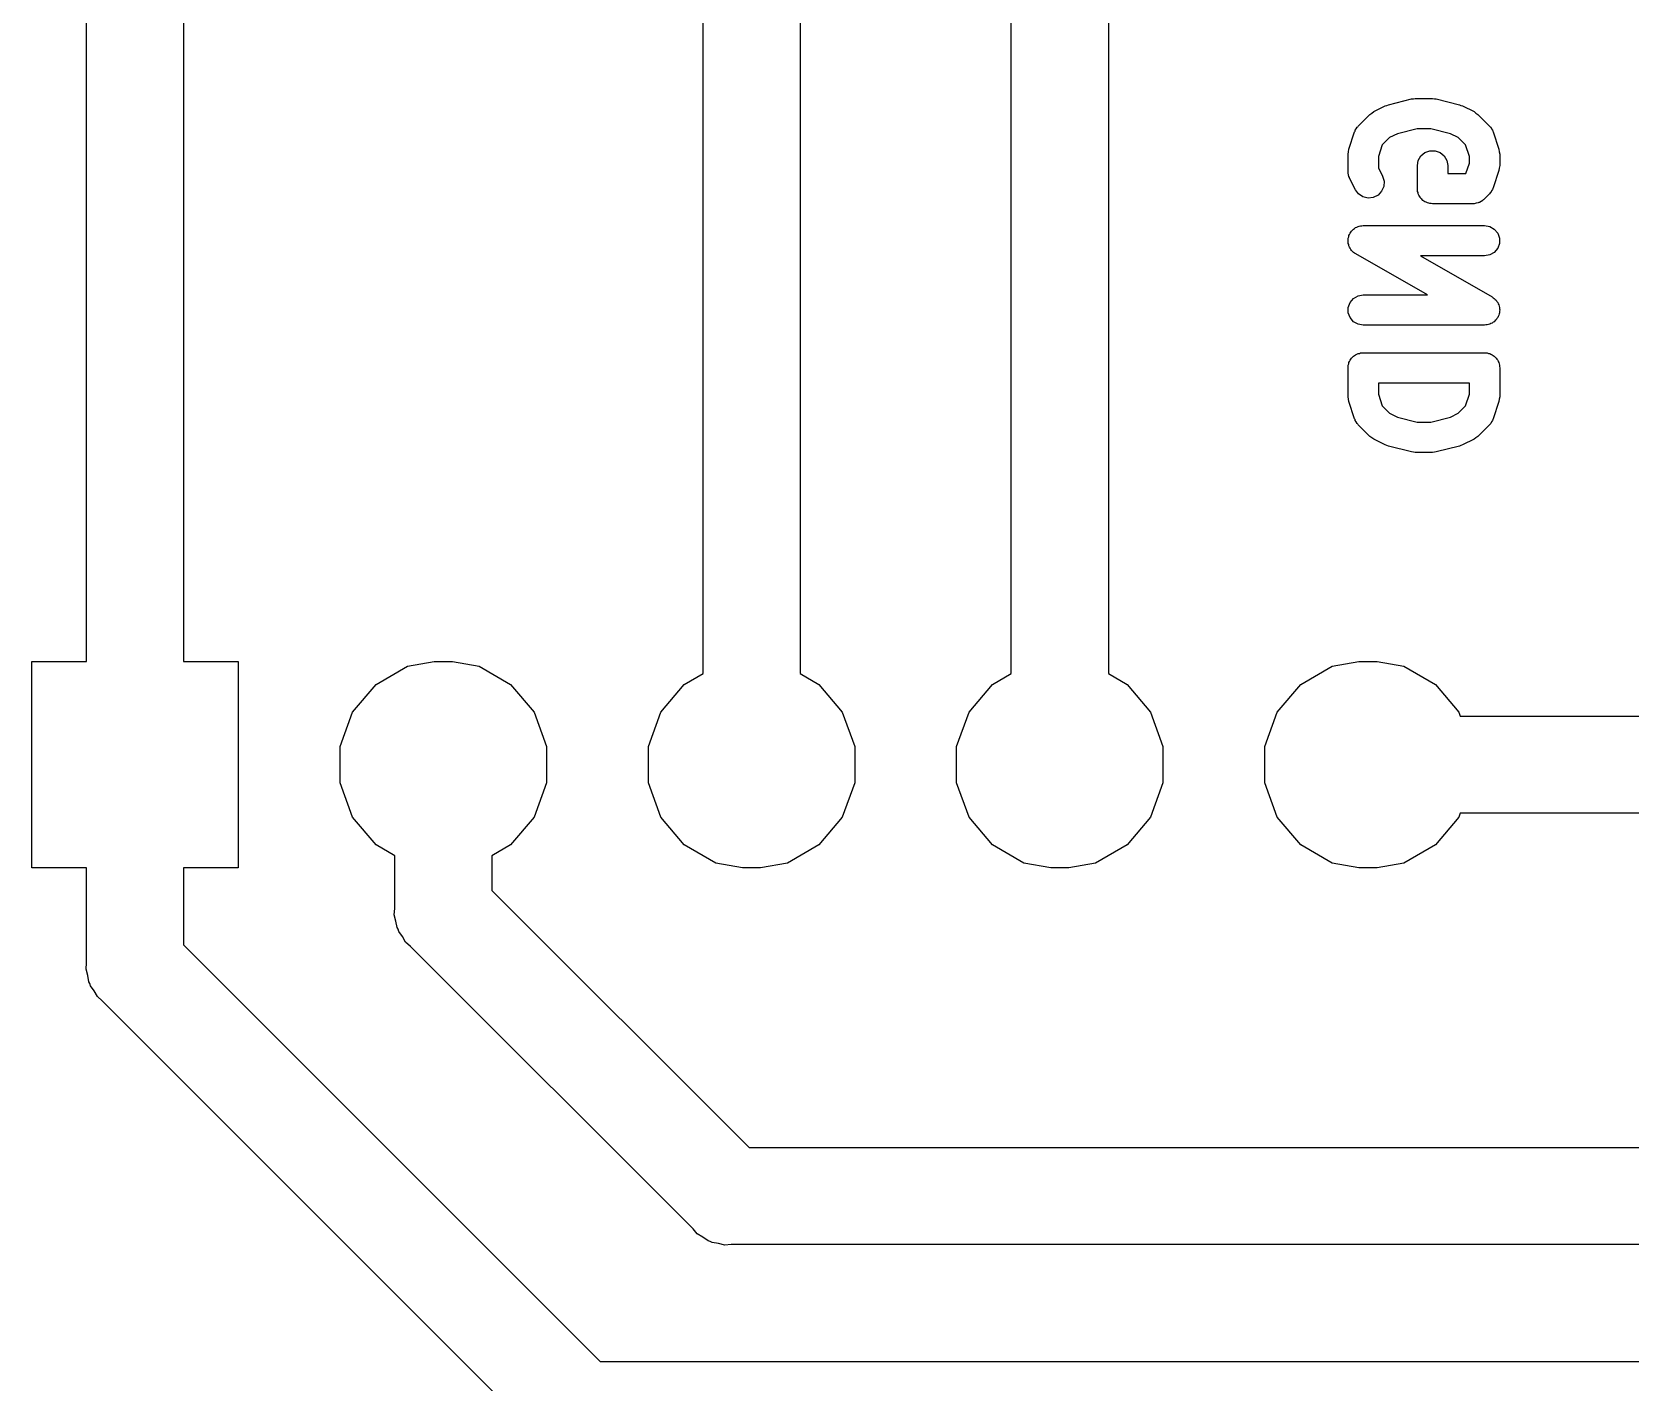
# Model space of a CAD drawing. Extents: x 19.4 to 110.4, y -83.9 to -17.4.
# Drawn here: x 20.99 to 34.16, y -77.48 to -66.35 of the extents above; entities that cross this region are included whole.
import ezdxf

# ---------------------------------------------------------------- set-up
doc = ezdxf.new("R2010")
doc.units = 0
doc.header["$MEASUREMENT"] = 0
doc.layers.add('BLACK', color=7, linetype='CONTINUOUS')

msp = doc.modelspace()

# ---------------------------------------------------------------- linework, layer by layer
at = {"layer": 'BLACK', "linetype": 'CONTINUOUS'}
for p, q in [((22.244, -60.3897), (22.244, -71.54)), ((26.524, -71.6394), (26.524, -63.2635)), ((27.324, -63.4117), (27.324, -71.6394)), ((29.064, -71.6394), (29.064, -63.4095)), ((29.864, -63.5577), (29.864, -71.6394)), ((21.444, -71.54), (21.444, -64.481)), ((32.3779, -66.9017), (32.393, -66.8991)), ((32.393, -66.8991), (32.5358, -66.8991)), ((32.5358, -66.8991), (32.5509, -66.9017)), ((31.9236, -67.1262), (32.0189, -67.0309)), ((32.0189, -67.0309), (32.0352, -67.0195)), ((32.0352, -67.0195), (32.0513, -67.0075)), ((32.0513, -67.0075), (32.1466, -66.9599)), ((32.1466, -66.9599), (32.1597, -66.956)), ((32.1597, -66.956), (32.1722, -66.9504)), ((32.1722, -66.9504), (32.3626, -66.9028)), ((32.3626, -66.9028), (32.3779, -66.9017)), ((32.5509, -66.9017), (32.5661, -66.9028)), ((32.5661, -66.9028), (32.7566, -66.9504)), ((32.7566, -66.9504), (32.7691, -66.956)), ((32.7691, -66.956), (32.7822, -66.9599)), ((32.7822, -66.9599), (32.8774, -67.0075)), ((32.8774, -67.0075), (32.8935, -67.0195)), ((32.8935, -67.0195), (32.9099, -67.0309)), ((32.9099, -67.0309), (33.0051, -67.1262)), ((31.8968, -67.1687), (31.8987, -67.1617)), ((31.8987, -67.1617), (31.9071, -67.1497)), ((31.9071, -67.1497), (31.9141, -67.1369)), ((31.9141, -67.1369), (31.9195, -67.1321)), ((31.9195, -67.1321), (31.9236, -67.1262)), ((32.4083, -67.1491), (32.2461, -67.1897)), ((32.5204, -67.1491), (32.4083, -67.1491)), ((32.6827, -67.1897), (32.5204, -67.1491)), ((33.0051, -67.1262), (33.0093, -67.1321)), ((33.0093, -67.1321), (33.0147, -67.1369)), ((33.0147, -67.1369), (33.0217, -67.1497)), ((33.0217, -67.1497), (33.03, -67.1617)), ((33.03, -67.1617), (33.0319, -67.1687)), ((31.8458, -67.3179), (31.8934, -67.175)), ((31.8934, -67.175), (31.8968, -67.1687)), ((32.1213, -67.2821), (32.0894, -67.3777)), ((32.1813, -67.2221), (32.1213, -67.2821)), ((32.2461, -67.1897), (32.1813, -67.2221)), ((32.7475, -67.2221), (32.6827, -67.1897)), ((32.8075, -67.2821), (32.7475, -67.2221)), ((32.8394, -67.3777), (32.8075, -67.2821)), ((33.0319, -67.1687), (33.0353, -67.175)), ((33.0353, -67.175), (33.083, -67.3179)), ((31.8394, -67.3574), (31.8429, -67.3377)), ((31.8394, -67.5003), (31.8394, -67.3574)), ((31.8429, -67.3377), (31.8458, -67.3179)), ((32.0894, -67.3777), (32.0894, -67.4708)), ((32.4108, -67.4527), (32.4183, -67.4099)), ((32.4183, -67.4099), (32.4401, -67.3723)), ((32.4401, -67.3723), (32.4733, -67.3444)), ((32.4733, -67.3444), (32.5141, -67.3296)), ((32.5141, -67.3296), (32.5575, -67.3296)), ((32.5575, -67.3296), (32.5983, -67.3444)), ((32.5983, -67.3444), (32.6316, -67.3723)), ((32.6316, -67.3723), (32.6533, -67.4099)), ((32.6533, -67.4099), (32.6608, -67.4527)), ((32.8394, -67.4324), (32.8394, -67.3777)), ((33.083, -67.3179), (33.0859, -67.3377)), ((33.0859, -67.3377), (33.0894, -67.3574)), ((33.0894, -67.3574), (33.0894, -67.4527)), ((31.8406, -67.5074), (31.8394, -67.5003)), ((31.8402, -67.5146), (31.8406, -67.5074)), ((31.8444, -67.5286), (31.8402, -67.5146)), ((31.8469, -67.543), (31.8444, -67.5286)), ((31.8505, -67.5493), (31.8469, -67.543)), ((31.8526, -67.5562), (31.8505, -67.5493)), ((31.9002, -67.6514), (31.8526, -67.5562)), ((32.0894, -67.4708), (32.1238, -67.5396)), ((32.1238, -67.5396), (32.1362, -67.5812)), ((32.4108, -67.6431), (32.4108, -67.4527)), ((32.6608, -67.4527), (32.6608, -67.5181)), ((32.6608, -67.5181), (32.8108, -67.5181)), ((32.8108, -67.5181), (32.8394, -67.4324)), ((33.083, -67.4922), (33.0353, -67.6351)), ((33.0859, -67.4724), (33.083, -67.4922)), ((33.0894, -67.4527), (33.0859, -67.4724)), ((31.9261, -67.6863), (31.9002, -67.6514)), ((31.9623, -67.7102), (31.9261, -67.6863)), ((32.1163, -67.6644), (32.0865, -67.6959)), ((32.1336, -67.6246), (32.1163, -67.6644)), ((32.1362, -67.5812), (32.1336, -67.6246)), ((32.4127, -67.6539), (32.4108, -67.6431)), ((32.4127, -67.6648), (32.4127, -67.6539)), ((32.4164, -67.6751), (32.4127, -67.6648)), ((32.4183, -67.6859), (32.4164, -67.6751)), ((32.4238, -67.6954), (32.4183, -67.6859)), ((33.0051, -67.6839), (32.9575, -67.7315)), ((33.0093, -67.678), (33.0051, -67.6839)), ((33.0147, -67.6732), (33.0093, -67.678)), ((33.0216, -67.6603), (33.0147, -67.6732)), ((33.03, -67.6484), (33.0216, -67.6603)), ((33.0319, -67.6414), (33.03, -67.6484)), ((33.0353, -67.6351), (33.0319, -67.6414)), ((32.0045, -67.7203), (31.9623, -67.7102)), ((32.0476, -67.7153), (32.0045, -67.7203)), ((32.0865, -67.6959), (32.0476, -67.7153)), ((32.4276, -67.7056), (32.4238, -67.6954)), ((32.4346, -67.714), (32.4276, -67.7056)), ((32.4401, -67.7235), (32.4346, -67.714)), ((32.4484, -67.7305), (32.4401, -67.7235)), ((32.4555, -67.7389), (32.4484, -67.7305)), ((32.4649, -67.7444), (32.4555, -67.7389)), ((32.4733, -67.7514), (32.4649, -67.7444)), ((32.4836, -67.7551), (32.4733, -67.7514)), ((32.4931, -67.7606), (32.4836, -67.7551)), ((32.5038, -67.7625), (32.4931, -67.7606)), ((32.5141, -67.7662), (32.5038, -67.7625)), ((32.525, -67.7662), (32.5141, -67.7662)), ((32.5358, -67.7681), (32.525, -67.7662)), ((32.8691, -67.7681), (32.5358, -67.7681)), ((32.8746, -67.7672), (32.8691, -67.7681)), ((32.88, -67.7677), (32.8746, -67.7672)), ((32.8958, -67.7634), (32.88, -67.7677)), ((32.9119, -67.7606), (32.8958, -67.7634)), ((32.9167, -67.7579), (32.9119, -67.7606)), ((32.922, -67.7564), (32.9167, -67.7579)), ((32.9353, -67.7471), (32.922, -67.7564)), ((32.9495, -67.7389), (32.9353, -67.7471)), ((32.953, -67.7347), (32.9495, -67.7389)), ((32.9575, -67.7315), (32.953, -67.7347)), ((31.9216, -67.9543), (31.9321, -67.9524)), ((31.9321, -67.9524), (31.9421, -67.9487)), ((31.9421, -67.9487), (31.9533, -67.9487)), ((31.9533, -67.9487), (31.9644, -67.9467)), ((31.9644, -67.9467), (32.9644, -67.9467)), ((32.9644, -67.9467), (33.0071, -67.9543)), ((31.8394, -68.0723), (31.8413, -68.0612)), ((31.8413, -68.0828), (31.8394, -68.0723)), ((31.8413, -68.05), (31.8449, -68.04)), ((31.8413, -68.0612), (31.8413, -68.05)), ((31.8413, -68.0934), (31.8413, -68.0828)), ((31.8449, -68.04), (31.8467, -68.0295)), ((31.8467, -68.0295), (31.8523, -68.0197)), ((31.8523, -68.0197), (31.8561, -68.0092)), ((31.8561, -68.0092), (31.863, -68.001)), ((31.863, -68.001), (31.8683, -67.9918)), ((31.8683, -67.9918), (31.8768, -67.9845)), ((31.8768, -67.9845), (31.884, -67.976)), ((31.884, -67.976), (31.8933, -67.9706)), ((31.8933, -67.9706), (31.9014, -67.9637)), ((31.9014, -67.9637), (31.9119, -67.9599)), ((31.9119, -67.9599), (31.9216, -67.9543)), ((33.0071, -67.9543), (33.0447, -67.976)), ((33.0447, -67.976), (33.0726, -68.0092)), ((33.0726, -68.0092), (33.0875, -68.05)), ((33.0875, -68.05), (33.0875, -68.0934)), ((31.8451, -68.104), (31.8413, -68.0934)), ((31.8471, -68.115), (31.8451, -68.104)), ((31.8525, -68.1242), (31.8471, -68.115)), ((31.8561, -68.1342), (31.8525, -68.1242)), ((31.8633, -68.1428), (31.8561, -68.1342)), ((31.869, -68.1525), (31.8633, -68.1428)), ((31.8772, -68.1593), (31.869, -68.1525)), ((31.884, -68.1675), (31.8772, -68.1593)), ((31.8937, -68.1731), (31.884, -68.1675)), ((31.9024, -68.1802), (31.8937, -68.1731)), ((32.4937, -68.5181), (31.9024, -68.1802)), ((32.9644, -68.1967), (32.4351, -68.1967)), ((32.4351, -68.1967), (33.0264, -68.5346)), ((33.0071, -68.1892), (32.9644, -68.1967)), ((33.0447, -68.1675), (33.0071, -68.1892)), ((33.0726, -68.1342), (33.0447, -68.1675)), ((33.0875, -68.0934), (33.0726, -68.1342)), ((31.8413, -68.6214), (31.8561, -68.5806)), ((31.8561, -68.5806), (31.884, -68.5474)), ((31.884, -68.5474), (31.9216, -68.5257)), ((31.9216, -68.5257), (31.9644, -68.5181)), ((31.9644, -68.5181), (32.4937, -68.5181)), ((33.0264, -68.5346), (33.035, -68.5418)), ((33.035, -68.5418), (33.0447, -68.5474)), ((33.0447, -68.5474), (33.0516, -68.5555)), ((33.0516, -68.5555), (33.0598, -68.5624)), ((33.0598, -68.5624), (33.0654, -68.5721)), ((33.0654, -68.5721), (33.0726, -68.5806)), ((33.0726, -68.5806), (33.0763, -68.5907)), ((33.0763, -68.5907), (33.0816, -68.5999)), ((33.0816, -68.5999), (33.0836, -68.6109)), ((33.0836, -68.6109), (33.0875, -68.6214)), ((31.8413, -68.6648), (31.8413, -68.6214)), ((31.8561, -68.7056), (31.8413, -68.6648)), ((31.884, -68.7389), (31.8561, -68.7056)), ((31.9216, -68.7606), (31.884, -68.7389)), ((33.0447, -68.7389), (33.0355, -68.7442)), ((33.0519, -68.7303), (33.0447, -68.7389)), ((33.0605, -68.7231), (33.0519, -68.7303)), ((33.0658, -68.7138), (33.0605, -68.7231)), ((33.0726, -68.7056), (33.0658, -68.7138)), ((33.0765, -68.6951), (33.0726, -68.7056)), ((33.082, -68.6854), (33.0765, -68.6951)), ((33.0838, -68.6749), (33.082, -68.6854)), ((33.0875, -68.6648), (33.0838, -68.6749)), ((33.0875, -68.6214), (33.0875, -68.6321)), ((33.0875, -68.6321), (33.0894, -68.6426)), ((33.0894, -68.6426), (33.0875, -68.6536)), ((33.0875, -68.6536), (33.0875, -68.6648)), ((31.9644, -68.7681), (31.9216, -68.7606)), ((32.9644, -68.7681), (31.9644, -68.7681)), ((32.9754, -68.7662), (32.9644, -68.7681)), ((32.9866, -68.7661), (32.9754, -68.7662)), ((32.9966, -68.7625), (32.9866, -68.7661)), ((33.0071, -68.7606), (32.9966, -68.7625)), ((33.0168, -68.755), (33.0071, -68.7606)), ((33.0274, -68.7511), (33.0168, -68.755)), ((33.0355, -68.7442), (33.0274, -68.7511)), ((31.9122, -69.0073), (31.9216, -69.0019)), ((31.9216, -69.0019), (31.9324, -69)), ((31.9324, -69), (31.9427, -68.9962)), ((31.9427, -68.9962), (31.9536, -68.9962)), ((31.9536, -68.9962), (31.9644, -68.9943)), ((31.9644, -68.9943), (32.9644, -68.9943)), ((32.9644, -68.9943), (32.9751, -68.9962)), ((32.9751, -68.9962), (32.9861, -68.9962)), ((32.9861, -68.9962), (32.9964, -69)), ((32.9964, -69), (33.0071, -69.0019)), ((33.0071, -69.0019), (33.0166, -69.0073)), ((31.8394, -69.1193), (31.8413, -69.1086)), ((31.8394, -69.3574), (31.8394, -69.1193)), ((31.8413, -69.0976), (31.845, -69.0874)), ((31.8413, -69.1086), (31.8413, -69.0976)), ((31.845, -69.0874), (31.8469, -69.0766)), ((31.8469, -69.0766), (31.8524, -69.0671)), ((31.8524, -69.0671), (31.8561, -69.0568)), ((31.8561, -69.0568), (31.8632, -69.0485)), ((31.8632, -69.0485), (31.8686, -69.039)), ((31.8686, -69.039), (31.877, -69.032)), ((31.877, -69.032), (31.884, -69.0236)), ((31.884, -69.0236), (31.8935, -69.0181)), ((31.8935, -69.0181), (31.9019, -69.0111)), ((31.9019, -69.0111), (31.9122, -69.0073)), ((33.0166, -69.0073), (33.0269, -69.0111)), ((33.0269, -69.0111), (33.0353, -69.0181)), ((33.0353, -69.0181), (33.0447, -69.0236)), ((33.0447, -69.0236), (33.0518, -69.032)), ((33.0518, -69.032), (33.0601, -69.039)), ((33.0601, -69.039), (33.0656, -69.0485)), ((33.0656, -69.0485), (33.0726, -69.0568)), ((33.0726, -69.0568), (33.0764, -69.0671)), ((33.0764, -69.0671), (33.0818, -69.0766)), ((33.0818, -69.0766), (33.0837, -69.0874)), ((33.0837, -69.0874), (33.0875, -69.0976)), ((33.0875, -69.0976), (33.0875, -69.1086)), ((33.0875, -69.1086), (33.0894, -69.1193)), ((33.0894, -69.1193), (33.0894, -69.3574)), ((32.0894, -69.2443), (32.0894, -69.3371)), ((32.8394, -69.2443), (32.0894, -69.2443)), ((32.8394, -69.3371), (32.8394, -69.2443)), ((31.8429, -69.3772), (31.8394, -69.3574)), ((31.8458, -69.397), (31.8429, -69.3772)), ((31.8934, -69.5398), (31.8458, -69.397)), ((32.0894, -69.3371), (32.1213, -69.4328)), ((32.8075, -69.4328), (32.8394, -69.3371)), ((33.083, -69.397), (33.0353, -69.5398)), ((33.0859, -69.3772), (33.083, -69.397)), ((33.0894, -69.3574), (33.0859, -69.3772)), ((32.1213, -69.4328), (32.1813, -69.4928)), ((32.1813, -69.4928), (32.2461, -69.5252)), ((32.2461, -69.5252), (32.4083, -69.5658)), ((32.5204, -69.5658), (32.6827, -69.5252)), ((32.6827, -69.5252), (32.7475, -69.4928)), ((32.7475, -69.4928), (32.8075, -69.4328)), ((31.8968, -69.5461), (31.8934, -69.5398)), ((31.8987, -69.5531), (31.8968, -69.5461)), ((31.9071, -69.5651), (31.8987, -69.5531)), ((31.9141, -69.578), (31.9071, -69.5651)), ((31.9195, -69.5828), (31.9141, -69.578)), ((31.9236, -69.5887), (31.9195, -69.5828)), ((32.0189, -69.6839), (31.9236, -69.5887)), ((32.4083, -69.5658), (32.5204, -69.5658)), ((33.0051, -69.5887), (32.9099, -69.6839)), ((33.0093, -69.5828), (33.0051, -69.5887)), ((33.0147, -69.578), (33.0093, -69.5828)), ((33.0217, -69.5651), (33.0147, -69.578)), ((33.03, -69.5531), (33.0217, -69.5651)), ((33.0319, -69.5461), (33.03, -69.5531)), ((33.0353, -69.5398), (33.0319, -69.5461)), ((32.0352, -69.6954), (32.0189, -69.6839)), ((32.0513, -69.7073), (32.0352, -69.6954)), ((32.1466, -69.7549), (32.0513, -69.7073)), ((32.1597, -69.7588), (32.1466, -69.7549)), ((32.1722, -69.7644), (32.1597, -69.7588)), ((32.3626, -69.812), (32.1722, -69.7644)), ((32.7566, -69.7644), (32.5661, -69.812)), ((32.7691, -69.7588), (32.7566, -69.7644)), ((32.7822, -69.7549), (32.7691, -69.7588)), ((32.8774, -69.7073), (32.7822, -69.7549)), ((32.8935, -69.6954), (32.8774, -69.7073)), ((32.9099, -69.6839), (32.8935, -69.6954)), ((32.3779, -69.8131), (32.3626, -69.812)), ((32.393, -69.8158), (32.3779, -69.8131)), ((32.5358, -69.8158), (32.393, -69.8158)), ((32.5509, -69.8131), (32.5358, -69.8158)), ((32.5661, -69.812), (32.5509, -69.8131)), ((20.994, -73.24), (20.994, -71.54)), ((20.994, -71.54), (21.444, -71.54)), ((22.244, -71.54), (22.694, -71.54)), ((22.694, -71.54), (22.694, -73.24)), ((23.8292, -71.7288), (24.0888, -71.5789)), ((24.0888, -71.5789), (24.3096, -71.54)), ((24.3096, -71.54), (24.4584, -71.54)), ((24.4584, -71.54), (24.6792, -71.5789)), ((24.6792, -71.5789), (24.9388, -71.7288)), ((26.3692, -71.7288), (26.524, -71.6394)), ((27.324, -71.6394), (27.4788, -71.7288)), ((28.9092, -71.7288), (29.064, -71.6394)), ((29.864, -71.6394), (30.0188, -71.7288)), ((31.4492, -71.7288), (31.7088, -71.5789)), ((31.7088, -71.5789), (31.9296, -71.54)), ((31.9296, -71.54), (32.0784, -71.54)), ((32.0784, -71.54), (32.2992, -71.5789)), ((32.2992, -71.5789), (32.5588, -71.7288)), ((23.6365, -71.9584), (23.8292, -71.7288)), ((24.9388, -71.7288), (25.1315, -71.9584)), ((26.1765, -71.9584), (26.3692, -71.7288)), ((27.4788, -71.7288), (27.6715, -71.9584)), ((28.7165, -71.9584), (28.9092, -71.7288)), ((30.0188, -71.7288), (30.2115, -71.9584)), ((31.2565, -71.9584), (31.4492, -71.7288)), ((32.5588, -71.7288), (32.7515, -71.9584)), ((23.534, -72.2401), (23.6365, -71.9584)), ((25.1315, -71.9584), (25.234, -72.2401)), ((26.074, -72.2401), (26.1765, -71.9584)), ((27.6715, -71.9584), (27.774, -72.2401)), ((28.614, -72.2401), (28.7165, -71.9584)), ((30.2115, -71.9584), (30.314, -72.2401)), ((31.154, -72.2401), (31.2565, -71.9584)), ((32.7515, -71.9584), (32.763, -71.99)), ((32.763, -71.99), (34.4739, -71.99)), ((23.534, -72.5399), (23.534, -72.2401)), ((25.234, -72.2401), (25.234, -72.5399)), ((26.074, -72.5399), (26.074, -72.2401)), ((27.774, -72.2401), (27.774, -72.5399)), ((28.614, -72.5399), (28.614, -72.2401)), ((30.314, -72.2401), (30.314, -72.5399)), ((31.154, -72.5399), (31.154, -72.2401)), ((23.6365, -72.8216), (23.534, -72.5399)), ((25.234, -72.5399), (25.1315, -72.8216)), ((26.1765, -72.8216), (26.074, -72.5399)), ((27.774, -72.5399), (27.6715, -72.8216)), ((28.7165, -72.8216), (28.614, -72.5399)), ((30.314, -72.5399), (30.2115, -72.8216)), ((31.2565, -72.8216), (31.154, -72.5399)), ((23.8292, -73.0512), (23.6365, -72.8216)), ((25.1315, -72.8216), (24.9388, -73.0512)), ((26.3692, -73.0512), (26.1765, -72.8216)), ((27.6715, -72.8216), (27.4788, -73.0512)), ((28.9092, -73.0512), (28.7165, -72.8216)), ((30.2115, -72.8216), (30.0188, -73.0512)), ((31.4492, -73.0512), (31.2565, -72.8216)), ((32.7515, -72.8216), (32.5588, -73.0512)), ((32.763, -72.79), (32.7515, -72.8216)), ((34.4739, -72.79), (32.763, -72.79)), ((23.984, -73.1406), (23.8292, -73.0512)), ((24.9388, -73.0512), (24.784, -73.1406)), ((26.6288, -73.2011), (26.3692, -73.0512)), ((27.4788, -73.0512), (27.2192, -73.2011)), ((29.1688, -73.2011), (28.9092, -73.0512)), ((30.0188, -73.0512), (29.7592, -73.2011)), ((31.7088, -73.2011), (31.4492, -73.0512)), ((32.5588, -73.0512), (32.2992, -73.2011)), ((23.984, -73.5746), (23.984, -73.1406)), ((24.784, -73.1406), (24.784, -73.4264)), ((26.8496, -73.24), (26.6288, -73.2011)), ((27.2192, -73.2011), (26.9984, -73.24)), ((29.3896, -73.24), (29.1688, -73.2011)), ((29.7592, -73.2011), (29.5384, -73.24)), ((31.9296, -73.24), (31.7088, -73.2011)), ((32.2992, -73.2011), (32.0784, -73.24)), ((21.444, -73.24), (20.994, -73.24)), ((21.444, -74.0225), (21.444, -73.24)), ((22.694, -73.24), (22.244, -73.24)), ((22.244, -73.24), (22.244, -73.8743)), ((26.9984, -73.24), (26.8496, -73.24)), ((29.5384, -73.24), (29.3896, -73.24)), ((32.0784, -73.24), (31.9296, -73.24)), ((24.784, -73.4264), (26.9036, -75.546)), ((23.9794, -73.6275), (23.984, -73.5746)), ((23.9931, -73.6787), (23.9794, -73.6275)), ((24.0023, -73.731), (23.9931, -73.6787)), ((24.0113, -73.7465), (24.0023, -73.731)), ((24.0159, -73.7637), (24.0113, -73.7465)), ((22.244, -73.8743), (25.6777, -77.308)), ((24.0463, -73.8072), (24.0159, -73.7637)), ((24.0729, -73.8532), (24.0463, -73.8072)), ((24.1135, -73.8873), (24.0729, -73.8532)), ((26.4427, -76.2165), (24.1135, -73.8873)), ((21.4394, -74.0754), (21.444, -74.0225)), ((21.4531, -74.1267), (21.4394, -74.0754)), ((21.4623, -74.1789), (21.4531, -74.1267)), ((21.4713, -74.1944), (21.4623, -74.1789)), ((21.4759, -74.2117), (21.4713, -74.1944)), ((21.5063, -74.2551), (21.4759, -74.2117)), ((21.5329, -74.3011), (21.5063, -74.2551)), ((21.5735, -74.3352), (21.5329, -74.3011)), ((25.2168, -77.9785), (21.5735, -74.3352)), ((26.9036, -75.546), (36.43, -75.546)), ((26.4768, -76.2571), (26.4427, -76.2165)), ((26.5228, -76.2837), (26.4768, -76.2571)), ((26.5663, -76.3141), (26.5228, -76.2837)), ((26.5835, -76.3187), (26.5663, -76.3141)), ((26.599, -76.3277), (26.5835, -76.3187)), ((26.6513, -76.3369), (26.599, -76.3277)), ((26.7025, -76.3506), (26.6513, -76.3369)), ((26.7554, -76.346), (26.7025, -76.3506)), ((43.1625, -76.346), (26.7554, -76.346)), ((25.6777, -77.308), (47.8563, -77.308))]:
    msp.add_line(p, q, dxfattribs=at)

doc.saveas('drawing.dxf')
